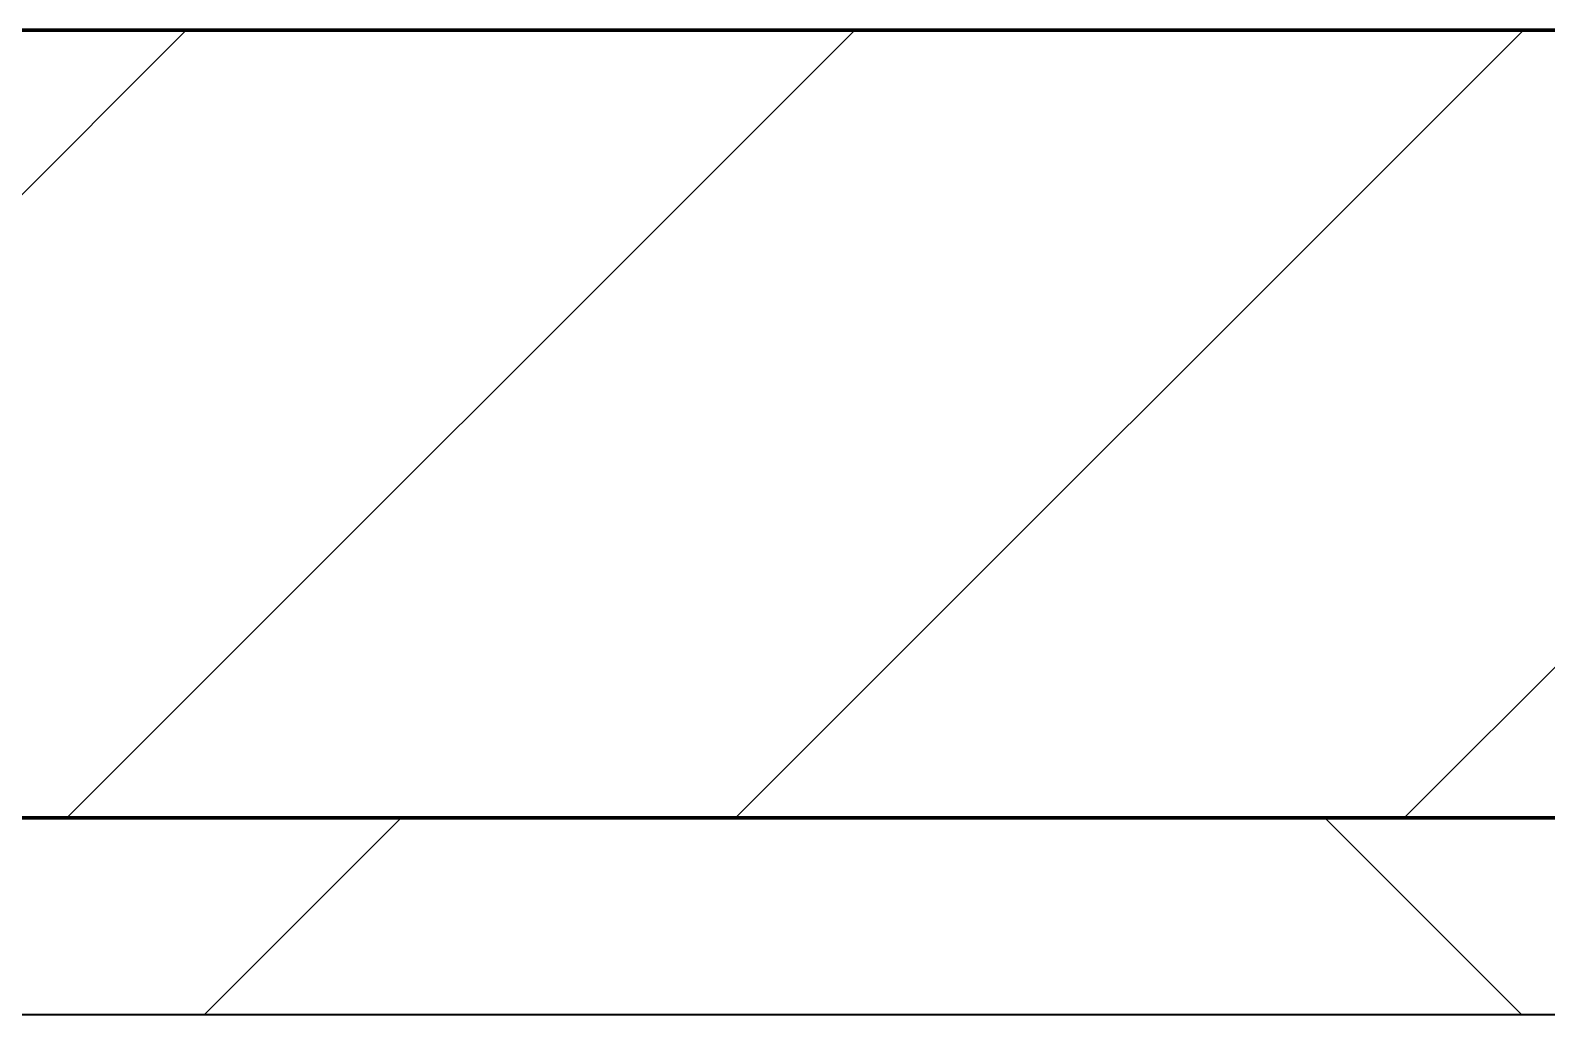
# Model space of a CAD drawing. Header units: millimetres. Extents: x -794868 to -715506, y -16735 to 22434.
# Drawn here: x -743521.8 to -743136.9, y 7894 to 8144 of the extents above; entities that cross this region are included whole.
import ezdxf

# ---------------------------------------------------------------- set-up
doc = ezdxf.new("R2010")
doc.units = ezdxf.units.MM
for name, color, linetype, lineweight in [('A-GLAZ-CURT', 2, 'Continuous', 9), ('A-WALL', 5, 'Continuous', 35), ('A-WALL-FNSH', 2, 'Continuous', 35), ('A-WALL-PATT', 1, 'Continuous', 35)]:
    doc.layers.add(name, color=color, linetype=linetype, lineweight=lineweight)

# ---------------------------------------------------------------- blocks, each defined once
blk = doc.blocks.new('PPLS-PP19_Custom Tile Pattern - Custom Tile Pattern-V70-4262-01 ENLARGED UPPER PLATFORM LEVEL - REFLECTED CEILING PLAN - SHEET 3')
at = {"layer": 'A-GLAZ-CURT'}
for p, q in [((-300, 0), (300, 0)), ((300, 0), (-300, 0)), ((230.06, 0), (300, 0)), ((-300, -50), (300, -50)), ((300, -50), (-300, -50))]:
    blk.add_line(p, q, dxfattribs=at)
for points, knots in [([(171.51, 0), (176.48, 0), (193.23, 0), (201.73, 0), (208.81, 0), (213.9, 0), (241.96, 0), (266.73, 0), (281.71, 0), (291.71, 0), (296.52, 0), (297.86, 0), (298.09, 0)], [-7971.819559, -7971.819559, -7971.819559, -7971.819559, -7784.112253, -7606.717214, -7289.299508, -7042.621073, -6582.165592, -6068.460911, -5766.029927, -5566.724884, -5280.360606, -5199.253518, -5199.253518, -5199.253518, -5199.253518]), ([(300, 0), (288.22, 0), (262, 0), (234.45, 0), (224.59, 0), (223.6, 0)], [-12528.858583, -12528.858583, -12528.858583, -12528.858583, -11905.454923, -11162.864862, -11069.912942, -11069.912942, -11069.912942, -11069.912942]), ([(300, 0), (286.53, 0), (260.92, 0), (235.26, 0), (223.73, 0)], [-285.253232, -285.253232, -285.253232, -285.253232, -244.693688, -208.157764, -208.157764, -208.157764, -208.157764]), ([(284.76, 0), (284.76, 0), (285.09, 0), (287.47, 0), (293.59, 0), (297.76, 0), (300, 0)], [-4110.630118, -4110.630118, -4110.630118, -4110.630118, -4053.389046, -3959.664717, -3862.421465, -3746.95702, -3746.95702, -3746.95702, -3746.95702]), ([(297.38, 0), (295.84, 0), (291.62, 0), (285.38, 0), (284.87, 0)], [-4803.172655, -4803.172655, -4803.172655, -4803.172655, -4358.271401, -4143.037883, -4143.037883, -4143.037883, -4143.037883])]:
    blk.add_open_spline(points, degree=3, knots=knots, dxfattribs=at)
blk = doc.blocks.new('PPLS-PP19_Custom Tile Pattern - Custom Tile Pattern-V71-4262-01 ENLARGED UPPER PLATFORM LEVEL - REFLECTED CEILING PLAN - SHEET 3')
at = {"layer": 'A-GLAZ-CURT'}
for p, q in [((-300, 0), (300, 0)), ((300, 0), (-300, 0)), ((-293.07, 0), (-275.75, 0)), ((-275.75, 0), (-293.07, 0)), ((-222.32, 0), (-205, 0)), ((-205, 0), (-222.32, 0)), ((-300, -50), (300, -50)), ((300, -50), (-300, -50))]:
    blk.add_line(p, q, dxfattribs=at)
at = {"layer": 'A-GLAZ-CURT', "flags": 128}
for points in [[(-300, 0), (-291.56, 0), (-283.3, 0), (-275.2, 0), (-267.26, 0), (-259.45, 0), (-251.77, 0), (-244.2, 0), (-236.74, 0), (-229.36, 0), (-222.06, 0), (-214.83, 0), (-207.71, 0), (-200.76, 0), (-194.02, 0), (-187.54, 0), (-181.38, 0), (-175.58, 0), (-170.25, 0), (-165.64, 0), (-162.01, 0), (-159.53, 0), (-157.46, 0), (-154.52, 0), (-149.42, 0), (-141.84, 0), (-132.81, 0), (-126.08, 0)], [(-125.17, 0), (-128.55, 0), (-134.16, 0), (-140.03, 0), (-145.5, 0), (-150.63, 0), (-155.53, 0), (-160.27, 0), (-164.95, 0), (-169.65, 0), (-174.47, 0), (-179.49, 0), (-184.81, 0), (-190.44, 0), (-196.37, 0), (-202.58, 0), (-209.04, 0), (-215.73, 0), (-222.63, 0), (-229.72, 0), (-236.97, 0), (-244.39, 0), (-251.96, 0), (-259.67, 0), (-267.51, 0), (-275.48, 0), (-283.55, 0), (-291.73, 0), (-300, 0)]]:
    blk.add_lwpolyline(points, dxfattribs=at)
at = {"layer": 'A-GLAZ-CURT'}
for points, knots in [([(-300, 0), (-284.65, 0), (-264.32, 0), (-245.86, 0), (-241.18, 0)], [-5323.127839, -5323.127839, -5323.127839, -5323.127839, -4502.809032, -4214.142872, -4214.142872, -4214.142872, -4214.142872]), ([(-104.83, 0), (-113.92, 0), (-145.3, 0), (-202.69, 0), (-262.56, 0), (-294.48, 0), (-300, 0)], [-18084.315758, -18084.315758, -18084.315758, -18084.315758, -17136.203329, -15131.813646, -13729.592194, -13439.944408, -13439.944408, -13439.944408, -13439.944408]), ([(-240.6, 0), (-245.23, 0), (-255.82, 0), (-262.59, 0), (-264.9, 0), (-265.4, 0)], [-787.838148, -787.838148, -787.838148, -787.838148, -543.655514, -208.940337, 0, 0, 0, 0]), ([(-258.6, 0), (-257.91, 0), (-254.26, 0), (-247.4, 0), (-241.73, 0), (-240.58, 0)], [-5722.54675, -5722.54675, -5722.54675, -5722.54675, -5657.471696, -5413.335975, -5350.824492, -5350.824492, -5350.824492, -5350.824492]), ([(-240.57, 0), (-216.26, 0), (-171.28, 0), (-129.95, 0), (-110.8, 0), (-99.5, 0), (-91.46, 0)], [-4201.68092, -4201.68092, -4201.68092, -4201.68092, -2700.551212, -1002.059161, -460.363443, 0, 0, 0, 0]), ([(-137.88, 0), (-140.56, 0), (-147.66, 0), (-147.69, 0), (-158.72, 0), (-174.02, 0), (-185.59, 0), (-209.77, 0), (-227.36, 0), (-238.92, 0), (-240.08, 0)], [-3187.727384, -3187.727384, -3187.727384, -3187.727384, -2919.378265, -2477.344047, -2237.412286, -2029.680487, -1755.085331, -1400.429864, -858.079193, -796.931846, -796.931846, -796.931846, -796.931846]), ([(-239.9, 0), (-233.97, 0), (-224.7, 0), (-213.1, 0), (-200.2, 0), (-187.68, 0), (-178.19, 0), (-173.42, 0)], [-5338.48321, -5338.48321, -5338.48321, -5338.48321, -5017.494783, -4832.723979, -4666.091899, -4349.945572, -4109.479881, -4109.479881, -4109.479881, -4109.479881]), ([(-133.82, 0), (-135.51, 0), (-137.8, 0), (-149.31, 0), (-162.01, 0), (-177.91, 0), (-199.46, 0), (-216.65, 0), (-231.26, 0), (-233.46, 0), (-234, 0)], [-2731.647847, -2731.647847, -2731.647847, -2731.647847, -2418.507304, -2308.929706, -2113.765672, -1763.376603, -1422.553702, -978.033455, -846.069444, -682.911962, -682.911962, -682.911962, -682.911962]), ([(-233.49, 0), (-233.44, 0), (-232.38, 0), (-230.74, 0), (-225.3, 0), (-223.63, 0)], [-455.274641, -455.274641, -455.274641, -455.274641, -440.605512, -119.536984, 0, 0, 0, 0]), ([(-223.63, 0), (-219.39, 0), (-206.17, 0), (-188.58, 0), (-169.02, 0), (-152.12, 0), (-136.84, 0), (-127.33, 0), (-124.19, 0), (-123.43, 0), (-123.28, 0)], [-5463.295695, -5463.295695, -5463.295695, -5463.295695, -5161.076232, -4739.070012, -4465.409639, -4149.119819, -3839.893365, -3647.167523, -3488.92562, -3439.852845, -3439.852845, -3439.852845, -3439.852845]), ([(-172.72, 0), (-170.77, 0), (-165.29, 0), (-158.7, 0), (-157.22, 0)], [-4097.727138, -4097.727138, -4097.727138, -4097.727138, -4000.813434, -3840.635403, -3840.635403, -3840.635403, -3840.635403]), ([(-152.35, 0), (-151.03, 0), (-147.71, 0), (-143.57, 0), (-138.62, 0)], [-3494.978217, -3494.978217, -3494.978217, -3494.978217, -3371.022232, -3227.460399, -3227.460399, -3227.460399, -3227.460399]), ([(-118.78, 0), (-121.86, 0), (-126.28, 0), (-136.96, 0), (-147.46, 0), (-150.03, 0), (-150.57, 0)], [-5938.474035, -5938.474035, -5938.474035, -5938.474035, -5700.061948, -5508.838257, -5298.784692, -5196.16478, -5196.16478, -5196.16478, -5196.16478]), ([(-150.34, 0), (-150.07, 0), (-147.75, 0), (-142.6, 0), (-127.26, 0), (-113.24, 0), (-106.77, 0), (-105.23, 0)], [-4948.728362, -4948.728362, -4948.728362, -4948.728362, -4883.323924, -4440.880425, -4054.690705, -3793.097032, -3711.546272, -3711.546272, -3711.546272, -3711.546272]), ([(-104.84, 0), (-106.2, 0), (-117.79, 0), (-130.52, 0), (-147.74, 0), (-149.07, 0)], [-7077.843889, -7077.843889, -7077.843889, -7077.843889, -7004.680444, -6449.282163, -6277.220794, -6277.220794, -6277.220794, -6277.220794]), ([(-148.23, 0), (-146.94, 0), (-140.15, 0), (-137.28, 0), (-133.93, 0), (-128.78, 0), (-126.5, 0)], [-6162.058746, -6162.058746, -6162.058746, -6162.058746, -6017.569127, -5560.701257, -5364.112219, -5231.017328, -5231.017328, -5231.017328, -5231.017328]), ([(-104.83, 0), (-111.96, 0), (-123.48, 0), (-139.03, 0), (-146.11, 0), (-146.95, 0)], [-1329.106359, -1329.106359, -1329.106359, -1329.106359, -945.742622, -741.901385, -489.130243, -489.130243, -489.130243, -489.130243]), ([(-146.69, 0), (-146.59, 0), (-145.49, 0), (-135.69, 0), (-128.29, 0), (-125.15, 0)], [-420.34245, -420.34245, -420.34245, -420.34245, -406.956646, -290.263673, 0, 0, 0, 0]), ([(-127.41, 0), (-131.63, 0), (-133.16, 0), (-134.09, 0), (-134.15, 0)], [-8540.990293, -8540.990293, -8540.990293, -8540.990293, -8266.114998, -8246.473386, -8246.473386, -8246.473386, -8246.473386]), ([(-134.15, 0), (-133.32, 0), (-130.31, 0), (-117.33, 0), (-92.04, 0), (-74.02, 0), (-62.74, 0), (-60.36, 0), (-59.97, 0)], [-7657.439573, -7657.439573, -7657.439573, -7657.439573, -7293.749979, -6839.55839, -6236.997189, -5713.340575, -5140.470607, -5006.787413, -5006.787413, -5006.787413, -5006.787413]), ([(-120.13, 0), (-120.14, 0), (-120.24, 0), (-121.3, 0), (-129.25, 0), (-133.82, 0)], [-2933.992132, -2933.992132, -2933.992132, -2933.992132, -2920.575025, -2840.280255, -2731.647847, -2731.647847, -2731.647847, -2731.647847]), ([(-113.43, 0), (-113.44, 0), (-113.96, 0), (-119.73, 0), (-125.43, 0), (-127.03, 0), (-127.41, 0)], [-328.499627, -328.499627, -328.499627, -328.499627, -282.672656, -98.539552, -24.539552, 0, 0, 0, 0]), ([(-126.5, 0), (-122.44, 0), (-114.99, 0), (-107.93, 0), (-105.37, 0)], [-5231.017328, -5231.017328, -5231.017328, -5231.017328, -4994.692869, -4857.373233, -4857.373233, -4857.373233, -4857.373233]), ([(-125.15, 0), (-124.93, 0), (-121.96, 0), (-113.01, 0), (-98.9, 0), (-85.29, 0), (-71.67, 0), (-65.93, 0), (-65.07, 0)], [-3362.7396, -3362.7396, -3362.7396, -3362.7396, -3342.215224, -3074.362186, -2902.289527, -2605.247022, -2322.099534, -2241.8264, -2241.8264, -2241.8264, -2241.8264]), ([(-122.08, 0), (-122.01, 0), (-121.69, 0), (-121.2, 0), (-120.88, 0)], [-3136.336417, -3136.336417, -3136.336417, -3136.336417, -3110.304437, -3035.164275, -3035.164275, -3035.164275, -3035.164275]), ([(-36.57, 0), (-36.67, 0), (-37.66, 0), (-45.02, 0), (-46.13, 0), (-60.59, 0), (-81.23, 0), (-99.51, 0), (-114.02, 0), (-117.28, 0), (-118.78, 0)], [-1833.023199, -1833.023199, -1833.023199, -1833.023199, -1810.870157, -1672.078046, -1405.135169, -1060.00838, -740.068933, -229.489605, -116.330425, 0, 0, 0, 0]), ([(-117.74, 0), (-117.19, 0), (-114.78, 0), (-113.43, 0), (-113.43, 0)], [-821.249067, -821.249067, -821.249067, -821.249067, -394.672656, -330.879064, -330.879064, -330.879064, -330.879064]), ([(-37.85, 0), (-38.3, 0), (-40.77, 0), (-44.32, 0), (-58.97, 0), (-85.2, 0), (-107.61, 0), (-116.56, 0), (-117.56, 0)], [-3941.99552, -3941.99552, -3941.99552, -3941.99552, -3858.647035, -3538.256648, -2842.901703, -2193.204658, -1433.981041, -985.49888, -985.49888, -985.49888, -985.49888]), ([(-115.82, 0), (-114.96, 0), (-110.41, 0), (-96.78, 0), (-71.33, 0), (-42.53, 0), (-12.78, 0), (4.23, 0), (9.64, 0), (10.14, 0), (10.18, 0)], [-5724.064692, -5724.064692, -5724.064692, -5724.064692, -5430.283136, -5103.229623, -4799.173296, -4065.652676, -3589.737505, -3285.047089, -3066.359526, -3044.715262, -3044.715262, -3044.715262, -3044.715262]), ([(9.32, 0), (9.08, 0), (7.65, 0), (2.57, 0), (-12.23, 0), (-25.64, 0), (-40, 0), (-56.24, 0), (-75.59, 0), (-94, 0), (-112.01, 0), (-114.94, 0), (-115.63, 0)], [-2922.926651, -2922.926651, -2922.926651, -2922.926651, -2882.788014, -2720.818881, -2518.50168, -2125.455881, -1792.521578, -1466.981642, -1208.454564, -789.402658, -501.969187, -243.577221, -243.577221, -243.577221, -243.577221]), ([(-104.83, 0), (-99.14, 0), (-88.61, 0), (-75.26, 0), (-68.41, 0), (-65.12, 0), (-63.63, 0)], [-3704.449307, -3704.449307, -3704.449307, -3704.449307, -3402.597032, -3144.956779, -3050.982048, -2969.237017, -2969.237017, -2969.237017, -2969.237017]), ([(-104.82, 0), (-99.15, 0), (-84.06, 0), (-63.44, 0), (-54.4, 0), (-48.53, 0), (-30.79, 0), (-18.03, 0), (8.61, 0), (15.02, 0), (22.91, 0), (31, 0), (39.04, 0), (51.19, 0), (58.74, 0), (61.34, 0), (61.45, 0)], [-4847.529281, -4847.529281, -4847.529281, -4847.529281, -4542.524482, -4008.285538, -3689.699207, -3546.54457, -3315.260113, -2864.387349, -2439.246196, -2084.094819, -1956.422387, -1818.904206, -1645.594513, -1443.202566, -1228.752106, -1120.932285, -1120.932285, -1120.932285, -1120.932285]), ([(-86.16, 0), (-91.37, 0), (-97.45, 0), (-103.92, 0), (-104.72, 0)], [-1681.3698, -1681.3698, -1681.3698, -1681.3698, -1374.161226, -1331.084425, -1331.084425, -1331.084425, -1331.084425]), ([(-72.93, 0), (-75.51, 0), (-84.86, 0), (-96.58, 0), (-104.69, 0)], [-19442.345229, -19442.345229, -19442.345229, -19442.345229, -18935.241197, -18088.99392, -18088.99392, -18088.99392, -18088.99392]), ([(-26.75, 0), (-27.82, 0), (-36.18, 0), (-53.55, 0), (-76.81, 0), (-96.3, 0), (-104.11, 0)], [-8718.362214, -8718.362214, -8718.362214, -8718.362214, -8532.293389, -8073.216054, -7508.296369, -7090.9346, -7090.9346, -7090.9346, -7090.9346]), ([(-91.46, 0), (-90.09, 0), (-84.7, 0), (-77.43, 0), (-72.73, 0), (-72.64, 0), (-72.64, 0)], [-19832.387487, -19832.387487, -19832.387487, -19832.387487, -19753.885894, -19541.04734, -19478.625389, -19471.062469, -19471.062469, -19471.062469, -19471.062469]), ([(-63.96, 0), (-64.13, 0), (-72.5, 0), (-80.63, 0), (-86.16, 0)], [-2171.769325, -2171.769325, -2171.769325, -2171.769325, -2007.031671, -1681.3698, -1681.3698, -1681.3698, -1681.3698]), ([(-29.03, 0), (-33.97, 0), (-43.74, 0), (-56.37, 0), (-71.66, 0), (-77.83, 0), (-82.66, 0), (-83.28, 0), (-83.28, 0)], [-2680.714891, -2680.714891, -2680.714891, -2680.714891, -2413.671296, -2161.752162, -2006.592567, -1646.621388, -1424.436217, -1393.971743, -1393.971743, -1393.971743, -1393.971743]), ([(-83.28, 0), (-83.28, 0), (-82.91, 0), (-76.14, 0), (-62.97, 0), (-48.52, 0), (-39.59, 0), (-37, 0)], [-1393.4169, -1393.4169, -1393.4169, -1393.4169, -1353.722004, -1274.333717, -1073.56893, -651.549973, -321.685787, -321.685787, -321.685787, -321.685787]), ([(-66.39, 0), (-66.39, 0), (-63.63, 0), (-54.95, 0), (-42.44, 0), (-37.16, 0)], [-2493.31794, -2493.31794, -2493.31794, -2493.31794, -2315.303971, -1809.437387, -1165.837977, -1165.837977, -1165.837977, -1165.837977]), ([(30.92, 0), (25.8, 0), (11.9, 0), (-16.92, 0), (-47.42, 0), (-65.77, 0), (-66.37, 0), (-66.38, 0)], [-4492.206161, -4492.206161, -4492.206161, -4492.206161, -4222.080604, -3745.412743, -2981.410125, -2542.574734, -2498.224237, -2498.224237, -2498.224237, -2498.224237]), ([(-63.63, 0), (-61.49, 0), (-57.39, 0), (-54.49, 0), (-45.2, 0), (-40.79, 0), (-40.46, 0), (-40.44, 0)], [-2969.237017, -2969.237017, -2969.237017, -2969.237017, -2851.217951, -2734.127174, -2474.780881, -2410.990208, -2350.645972, -2350.645972, -2350.645972, -2350.645972]), ([(-58.83, 0), (-58.37, 0), (-57.29, 0), (-54.23, 0), (-46.33, 0), (-42.62, 0), (-41.76, 0)], [-4859.52896, -4859.52896, -4859.52896, -4859.52896, -4680.891996, -4469.85053, -4321.566175, -4270.495146, -4270.495146, -4270.495146, -4270.495146]), ([(-51.83, 0), (-51.83, 0), (-51.78, 0), (-47.4, 0), (-46.02, 0), (-40.33, 0), (-36.97, 0)], [-632.814994, -632.814994, -632.814994, -632.814994, -627.965721, -508.377888, -260.442412, -4.7465, -4.7465, -4.7465, -4.7465]), ([(76.63, 0), (74.8, 0), (67.65, 0), (53.52, 0), (37, 0), (24.07, 0), (12.82, 0), (-2.9, 0), (-20.62, 0), (-32.81, 0), (-44.85, 0), (-51.43, 0), (-51.79, 0)], [-3095.572228, -3095.572228, -3095.572228, -3095.572228, -2950.589685, -2634.532728, -2313.748533, -2106.613311, -1925.670641, -1617.263037, -1290.787923, -1039.307308, -819.71621, -644.910881, -644.910881, -644.910881, -644.910881]), ([(-41.76, 0), (-39.9, 0), (-37.8, 0), (-36.98, 0), (-36.82, 0)], [-4270.495146, -4270.495146, -4270.495146, -4270.495146, -4161.040818, -4112.255972, -4112.255972, -4112.255972, -4112.255972]), ([(-36.94, 0), (-36.77, 0), (-35, 0), (-33.57, 0), (-29.94, 0), (-28.57, 0)], [-319.065246, -319.065246, -319.065246, -319.065246, -296.515819, -83.513472, 0, 0, 0, 0]), ([(-36.93, 0), (-35.37, 0), (-31.79, 0), (-29.82, 0), (-29.19, 0)], [-1156.390117, -1156.390117, -1156.390117, -1156.390117, -963.711516, -666.19313, -666.19313, -666.19313, -666.19313]), ([(-36.78, 0), (-32.43, 0), (-19.22, 0), (3.14, 0), (21.37, 0), (29.77, 0)], [-6191.144455, -6191.144455, -6191.144455, -6191.144455, -5862.463379, -5340.621928, -4901.322694, -4901.322694, -4901.322694, -4901.322694]), ([(-36.29, 0), (-36.29, 0), (-34.66, 0), (-28.88, 0), (-26.95, 0), (-26.54, 0)], [-9150.272121, -9150.272121, -9150.272121, -9150.272121, -9057.163041, -8919.836787, -8834.607043, -8834.607043, -8834.607043, -8834.607043]), ([(30.82, 0), (29.27, 0), (20.14, 0), (3.54, 0), (-16.58, 0), (-34.76, 0), (-36.04, 0)], [-10462.034656, -10462.034656, -10462.034656, -10462.034656, -10363.088938, -9884.23066, -9424.652049, -9182.880979, -9182.880979, -9182.880979, -9182.880979]), ([(-33.34, 0), (-33.34, 0), (-32.93, 0), (-31.16, 0), (-30.52, 0)], [-2415.024266, -2415.024266, -2415.024266, -2415.024266, -2357.633367, -2323.618664, -2323.618664, -2323.618664, -2323.618664]), ([(30.82, 0), (29.1, 0), (20.22, 0), (2.64, 0), (-17.84, 0), (-30.57, 0), (-31.82, 0), (-32, 0)], [-3872.697774, -3872.697774, -3872.697774, -3872.697774, -3766.694881, -3333.063701, -2994.501669, -2698.150104, -2614.070998, -2614.070998, -2614.070998, -2614.070998]), ([(-30.76, 0), (-30.73, 0), (-29.99, 0), (-23.47, 0), (-15.75, 0), (-15.19, 0)], [-54176.191683, -54176.191683, -54176.191683, -54176.191683, -54157.274271, -53749.15266, -53717.791567, -53717.791567, -53717.791567, -53717.791567]), ([(-30.52, 0), (-27.11, 0), (-17.83, 0), (5.99, 0), (20.64, 0), (30.45, 0), (30.9, 0)], [-2323.618664, -2323.618664, -2323.618664, -2323.618664, -2142.497158, -1716.209403, -1206.526904, -1181.83529, -1181.83529, -1181.83529, -1181.83529]), ([(-13, 0), (-14.35, 0), (-17.68, 0), (-25.97, 0), (-29.52, 0), (-30.21, 0)], [-55207.591944, -55207.591944, -55207.591944, -55207.591944, -54789.006179, -54461.685999, -54290.791712, -54290.791712, -54290.791712, -54290.791712]), ([(8.33, 0), (8.19, 0), (7.18, 0), (0.32, 0), (-13.89, 0), (-24.92, 0), (-29.03, 0)], [-3574.286521, -3574.286521, -3574.286521, -3574.286521, -3526.962355, -3285.499107, -2903.012179, -2680.714891, -2680.714891, -2680.714891, -2680.714891]), ([(-28.98, 0), (-28.66, 0), (-27.39, 0), (-24.45, 0), (-22.56, 0)], [-166.548282, -166.548282, -166.548282, -166.548282, -102.06493, 0, 0, 0, 0]), ([(-28.57, 0), (-26.93, 0), (-20.29, 0), (-11.45, 0), (2.08, 0), (13.15, 0), (21.24, 0), (24.62, 0), (24.72, 0), (24.72, 0)], [-5361.429781, -5361.429781, -5361.429781, -5361.429781, -5261.36855, -5050.479954, -4785.90057, -4596.498881, -4445.288762, -4384.376941, -4376.041937, -4376.041937, -4376.041937, -4376.041937]), ([(-22.56, 0), (-20.27, 0), (-17.03, 0), (-11.36, 0), (-7.66, 0), (-6.6, 0), (-6.44, 0)], [-56468.192263, -56468.192263, -56468.192263, -56468.192263, -56344.022017, -56303.229861, -56166.290093, -56124.392176, -56124.392176, -56124.392176, -56124.392176]), ([(-15.19, 0), (-13.07, 0), (7.48, 0), (42.82, 0), (88.72, 0), (120.63, 0), (138.28, 0), (138.53, 0)], [-461.142613, -461.142613, -461.142613, -461.142613, -429.606584, -390.253598, -346.313304, -291.370682, -290.5735, -290.5735, -290.5735, -290.5735]), ([(-6.54, 0), (-6.73, 0), (-7.2, 0), (-7.6, 0), (-7.79, 0)], [-56009.792147, -56009.792147, -56009.792147, -56009.792147, -55949.290093, -55895.192118, -55895.192118, -55895.192118, -55895.192118]), ([(-2.63, 0), (-2.47, 0), (-1.22, 0), (4.92, 0), (15.97, 0), (22.54, 0), (24.49, 0)], [-226.825321, -226.825321, -226.825321, -226.825321, -220.269177, -206.416616, -198.214427, -187.717507, -187.717507, -187.717507, -187.717507]), ([(103.09, 0), (101.08, 0), (86.31, 0), (63.34, 0), (35.84, 0), (12, 0), (3.08, 0), (-1.67, 0), (-2.25, 0)], [-375.435014, -375.435014, -375.435014, -375.435014, -369.147452, -330.153101, -307.516438, -285.83788, -246.234814, -234.646884, -234.646884, -234.646884, -234.646884]), ([(24.69, 0), (24.54, 0), (20.99, 0), (15.48, 0), (10.8, 0), (9.63, 0)], [-4368.572414, -4368.572414, -4368.572414, -4368.572414, -4306.476363, -4080.000647, -3772.857994, -3772.857994, -3772.857994, -3772.857994]), ([(18.16, 0), (19.15, 0), (24.25, 0), (25.66, 0), (26.12, 0)], [-5700.113719, -5700.113719, -5700.113719, -5700.113719, -5554.232259, -5302.431367, -5302.431367, -5302.431367, -5302.431367]), ([(98.79, 0), (97.64, 0), (91.52, 0), (85.59, 0), (74.4, 0), (62.26, 0), (51.85, 0), (43.81, 0), (29.53, 0), (20.67, 0), (18.85, 0), (18.16, 0)], [-7621.852856, -7621.852856, -7621.852856, -7621.852856, -7531.75727, -7135.649961, -6924.452779, -6738.82075, -6548.303034, -6314.283804, -6135.05769, -5972.647715, -5832.674503, -5832.674503, -5832.674503, -5832.674503]), ([(27.44, 0), (27.9, 0), (29.54, 0), (38.07, 0), (53.39, 0), (71.67, 0), (84.83, 0), (86.01, 0), (92.51, 0), (94.33, 0)], [-5037.309798, -5037.309798, -5037.309798, -5037.309798, -4887.603822, -4705.298446, -4353.683244, -3960.84581, -3759.045785, -3336.541051, -2783.776468, -2783.776468, -2783.776468, -2783.776468]), ([(53.18, 0), (53.06, 0), (52.22, 0), (44.99, 0), (36.46, 0), (30.82, 0)], [-622.740158, -622.740158, -622.740158, -622.740158, -566.066452, -360.610861, 0, 0, 0, 0]), ([(30.92, 0), (36.82, 0), (51.96, 0), (70.92, 0), (82.12, 0), (83.66, 0)], [-4881.28973, -4881.28973, -4881.28973, -4881.28973, -4573.028122, -4094.177415, -3869.465285, -3869.465285, -3869.465285, -3869.465285]), ([(70.61, 0), (66.16, 0), (55.8, 0), (41.6, 0), (34.54, 0), (30.93, 0)], [-4647.237329, -4647.237329, -4647.237329, -4647.237329, -4326.416877, -4098.545751, -3874.875358, -3874.875358, -3874.875358, -3874.875358]), ([(31.1, 0), (31.78, 0), (35.8, 0), (48.37, 0), (70.57, 0), (88.69, 0), (98.07, 0)], [-139.789633, -139.789633, -139.789633, -139.789633, -135.792042, -118.513713, -97.899267, -67.897822, -67.897822, -67.897822, -67.897822]), ([(136.44, 0), (121.66, 0), (86.93, 0), (51.16, 0), (31.18, 0)], [-106.750556, -106.750556, -106.750556, -106.750556, -59.610984, 0, 0, 0, 0]), ([(32.02, 0), (33.36, 0), (38.27, 0), (45.92, 0), (57.76, 0), (64.47, 0), (72.74, 0), (75.22, 0), (76.03, 0), (76.21, 0)], [-1161.809332, -1161.809332, -1161.809332, -1161.809332, -1089.329421, -901.315459, -753.071572, -495.328968, -421.953223, -334.951786, -290.452333, -290.452333, -290.452333, -290.452333]), ([(165.59, 0), (160.61, 0), (146.55, 0), (109.77, 0), (76.86, 0), (57.82, 0), (46.51, 0), (41.18, 0), (36.02, 0), (35.54, 0), (35.54, 0)], [-528.615255, -528.615255, -528.615255, -528.615255, -458.593899, -401.860199, -357.622665, -341.267687, -334.000314, -326.15566, -319.318397, -317.489778, -317.489778, -317.489778, -317.489778]), ([(36.29, 0), (37.77, 0), (48.82, 0), (64.79, 0), (95.91, 0), (124.45, 0), (132.42, 0), (134.6, 0)], [-314.598523, -314.598523, -314.598523, -314.598523, -305.899624, -287.17622, -249.500363, -194.761443, -152.241002, -152.241002, -152.241002, -152.241002])]:
    blk.add_open_spline(points, degree=3, knots=knots, dxfattribs=at)
for points in [[(-39.84, 0), (-39.08, 0), (-38.11, 0), (-37.36, 0)], [(24.49, 0), (25.23, 0), (25.72, 0), (26.04, 0)], [(27.89, 0), (28.65, 0), (29.64, 0), (30.91, 0)]]:
    blk.add_open_spline(points, degree=3, dxfattribs=at)
blk = doc.blocks.new('*U685')
at = {"layer": 'A-GLAZ-CURT', "rotation": 180}
for name, p in [('PPLS-PP19_Custom Tile Pattern - Custom Tile Pattern-V71-4262-01 ENLARGED UPPER PLATFORM LEVEL - REFLECTED CEILING PLAN - SHEET 3', (1200, 4315)), ('PPLS-PP19_Custom Tile Pattern - Custom Tile Pattern-V70-4262-01 ENLARGED UPPER PLATFORM LEVEL - REFLECTED CEILING PLAN - SHEET 3', (1800, 4315))]:
    blk.add_blockref(name, p, dxfattribs=at)

msp = doc.modelspace()

# ---------------------------------------------------------------- hatches: boundary and pattern name
at = {"layer": 'A-WALL-PATT', "lineweight": 9}
h = msp.add_hatch(dxfattribs=at)
h.set_pattern_fill('FP_2', color=256, style=0, pattern_type=2)
h.set_pattern_definition([(45, (0, 0), (-84.852814, 84.852814), [])])
h.paths.add_polyline_path([(-726702.04, 7944.02), (-726702.04, 8144.02), (-745928.95, 8144.02), (-745928.95, 7944.02), (-741941.23, 7944.02), (-741939.02, 7948.97), (-741927.94, 7944.02), (-737141.23, 7944.02), (-737139.02, 7948.97), (-737127.94, 7944.02), (-727494.49, 7944.02)])
h = msp.add_hatch(dxfattribs=at)
h.set_pattern_fill('FP_3', color=256, style=0, pattern_type=2)
h.set_pattern_definition([(45, (0, 0), (-212.13203, 212.13203), []), (135, (0, 0), (-212.13203, -212.13203), [])])
h.paths.add_polyline_path([(-726752.04, 7894.02), (-726702.04, 7894.02), (-726702.04, 7944.02), (-737127.94, 7944.02), (-737091.55, 7927.76), (-737089.44, 7931.09), (-737082.37, 7934.02), (-737075.3, 7931.09), (-737072.37, 7924.02), (-737072.37, 7919.2), (-737016.03, 7894.02), (-727494.49, 7894.02)])
h.paths.add_polyline_path([(-737675.94, 7894.02), (-737126.34, 7894.02), (-737157.37, 7907.88), (-737141.23, 7944.02), (-741927.94, 7944.02), (-741891.55, 7927.76), (-741889.44, 7931.09), (-741882.37, 7934.02), (-741875.3, 7931.09), (-741872.37, 7924.02), (-741872.37, 7919.2), (-741816.03, 7894.02), (-737811.69, 7894.02)])
h.paths.add_polyline_path([(-742087.9, 7894.02), (-741926.34, 7894.02), (-741957.37, 7907.88), (-741941.23, 7944.02), (-745928.95, 7944.02), (-745928.95, 7894.02), (-742155.77, 7894.02)])

# ---------------------------------------------------------------- linework, layer by layer
at = {"layer": 'A-WALL', "color": 7, "lineweight": 70}
for p, q in [((-745728.95, 8144.02), (-741982.37, 8144.02)), ((-741982.37, 7944.02), (-745928.95, 7944.02)), ((-745928.95, 7944.02), (-741982.37, 7944.02))]:
    msp.add_line(p, q, dxfattribs=at)
at = {"layer": 'A-WALL-FNSH', "color": 250}
msp.add_line((-741982.37, 7894.02), (-745928.95, 7894.02), dxfattribs=at)

# ---------------------------------------------------------------- block references
msp.add_blockref('*U685', (-744682.37, 3579.02))

doc.saveas('drawing.dxf')
